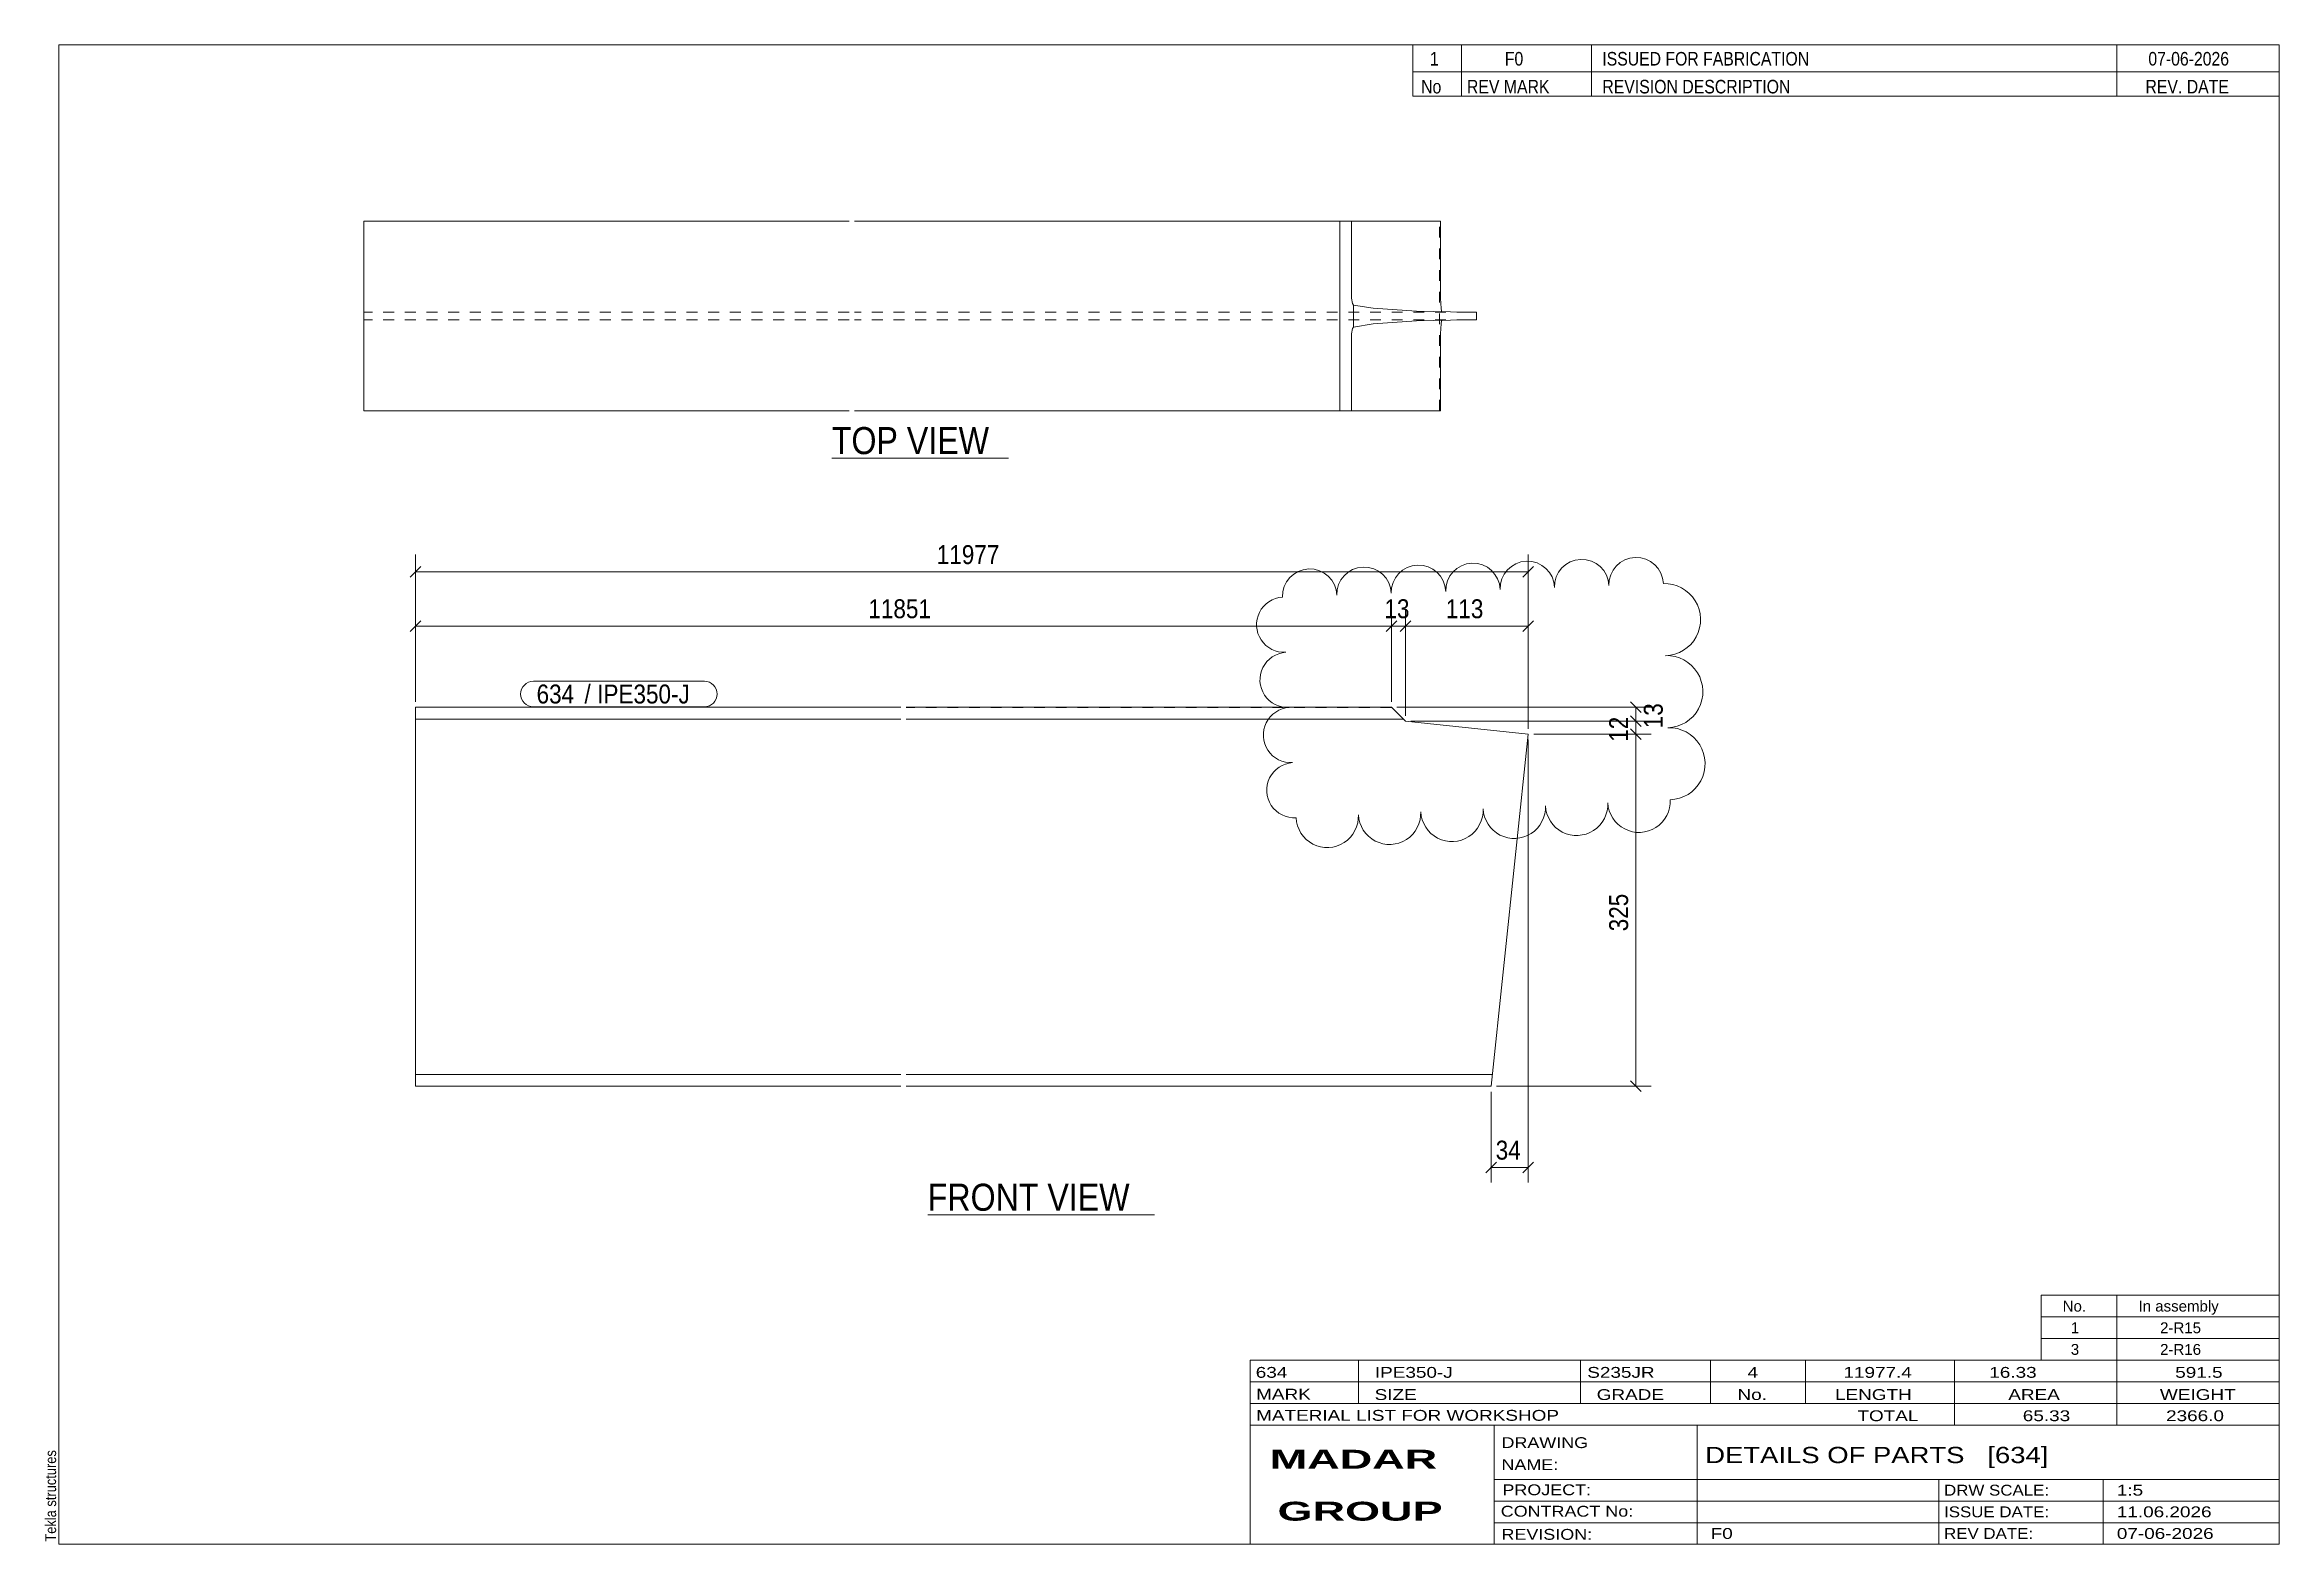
# Model space of a CAD drawing. Header units: millimetres. Extents: x 2 to 415, y 5 to 282.
import ezdxf

# ---------------------------------------------------------------- set-up
doc = ezdxf.new("R2010")
doc.units = ezdxf.units.MM
doc.linetypes.add('XKITLINE00', pattern=[0])
doc.linetypes.add('XKITLINE02', pattern=[4, 2, -2])
for name, color, linetype, lineweight in [('Dimensions', 7, 'Continuous', 0), ('DrawingSheet', 5, 'Continuous', 0), ('GraphicObject', 6, 'Continuous', 0), ('OtherObjectType', 7, 'Continuous', 0), ('Part', 2, 'Continuous', 0), ('PartMark', 7, 'Continuous', 0)]:
    doc.layers.add(name, color=color, linetype=linetype, lineweight=lineweight)
doc.styles.add('ARIAL', font='ARIAL.TTF')
doc.styles.add('ARIAL_BOLD', font='ARIALBD.TTF')
doc.styles.add('ARIAL_NARROW', font='ARIALN.TTF')

# ---------------------------------------------------------------- blocks, each defined once
blk = doc.blocks.new('*A1')
at = {"layer": 'Part', "color": 2, "linetype": 'XKITLINE00', "lineweight": 0}
for p, q in [((70.87, 159.61), (160.47, 159.61)), ((70.87, 159.61), (70.87, 89.61)), ((160.47, 157.41), (70.87, 157.41)), ((161.47, 159.61), (251.07, 159.61)), ((253.27, 157.41), (161.47, 157.41)), ((253.27, 157.41), (251.07, 159.61)), ((253.65, 157.03), (253.27, 157.41)), ((276.33, 154.64), (253.65, 157.03)), ((276.33, 154.64), (269.47, 89.61)), ((160.47, 91.81), (70.87, 91.81)), ((269.71, 91.81), (161.47, 91.81)), ((160.47, 89.61), (70.87, 89.61)), ((269.47, 89.61), (161.47, 89.61))]:
    blk.add_line(p, q, dxfattribs=at)
at = {"layer": 'Part', "color": 7, "linetype": 'XKITLINE02', "lineweight": 0}
for p, q in [((160.47, 159.61), (70.87, 159.61)), ((251.07, 159.6), (161.47, 159.6)), ((251.07, 159.61), (251.07, 159.6)), ((253.27, 157.41), (251.07, 159.6))]:
    blk.add_line(p, q, dxfattribs=at)
blk = doc.blocks.new('*A2')
at = {"layer": 'Part', "color": 2, "linetype": 'XKITLINE00', "lineweight": 0}
for p, q in [((61.31, 249.37), (150.91, 249.37)), ((61.31, 249.37), (61.31, 214.37)), ((151.91, 249.37), (260.14, 249.37)), ((241.51, 214.37), (241.51, 249.37)), ((243.7, 235.17), (243.7, 249.37)), ((260.14, 249.37), (260.14, 235.17)), ((243.9, 234.18), (243.7, 235.17)), ((244.08, 233.91), (243.9, 234.18)), ((244.08, 229.84), (244.08, 233.91)), ((247.7, 233.34), (244.08, 233.91)), ((255.7, 232.77), (247.7, 233.34)), ((265.13, 232.57), (255.7, 232.77)), ((255.7, 230.98), (265.13, 231.17)), ((260.14, 235.17), (260.16, 234.18)), ((260.16, 234.18), (260.22, 233.34)), ((260.22, 233.34), (260.31, 232.77)), ((260.36, 232.67), (260.31, 232.77)), ((260.31, 230.98), (260.36, 231.07)), ((266.77, 232.57), (265.13, 232.57)), ((266.77, 231.17), (265.13, 231.17)), ((266.77, 231.17), (266.77, 232.57)), ((243.7, 228.57), (243.9, 229.57)), ((243.7, 214.37), (243.7, 228.57)), ((243.9, 229.57), (244.08, 229.84)), ((244.08, 229.84), (247.7, 230.41)), ((247.7, 230.41), (255.7, 230.98)), ((260.16, 229.57), (260.14, 228.57)), ((260.14, 228.57), (260.14, 214.37)), ((260.22, 230.41), (260.16, 229.57)), ((260.31, 230.98), (260.22, 230.41)), ((150.91, 214.37), (61.31, 214.37)), ((243.7, 214.37), (151.91, 214.37)), ((260.14, 214.37), (243.7, 214.37))]:
    blk.add_line(p, q, dxfattribs=at)
at = {"layer": 'Part', "color": 7, "linetype": 'XKITLINE02', "lineweight": 0}
for p, q in [((259.91, 214.37), (259.91, 249.37)), ((150.91, 232.57), (61.31, 232.57)), ((150.91, 231.17), (61.31, 231.17)), ((265.13, 232.57), (151.91, 232.57)), ((265.13, 231.17), (151.91, 231.17)), ((260.41, 232.57), (260.36, 232.67)), ((260.36, 231.07), (260.41, 231.17)), ((260.14, 214.37), (259.91, 214.37))]:
    blk.add_line(p, q, dxfattribs=at)
blk = doc.blocks.new('*A3')
at = {"layer": 'GraphicObject', "color": 3, "linetype": 'XKITLINE00', "lineweight": 0}
for centre, radius, start, end in [((256.06, 180.84), 5.03, 2.032, 182.032), ((266.11, 181.2), 5.03, 2.032, 182.032), ((276.16, 181.56), 5.03, 2.032, 182.032), ((286.2, 181.91), 5.03, 2.032, 182.032), ((296.25, 182.27), 5.03, 2.032, 182.032), ((235.97, 180.13), 5.03, 2.032, 182.032), ((246.01, 180.49), 5.03, 2.032, 182.032), ((301.48, 175.79), 6.66, 271.7911, 91.7911), ((231.26, 174.86), 5.1, 93.5058, 273.5058), ((231.88, 164.67), 5.1, 93.5058, 273.5058), ((301.9, 162.49), 6.66, 271.7911, 91.7911), ((232.5, 154.48), 5.1, 93.5058, 273.5058), ((302.32, 149.18), 6.66, 271.7911, 91.7911), ((233.13, 144.29), 5.1, 93.5058, 273.5058), ((250.71, 140.03), 5.76, 182.7573, 2.7573), ((262.23, 140.58), 5.76, 182.7573, 2.7573), ((273.74, 141.14), 5.76, 182.7573, 2.7573), ((285.25, 141.69), 5.76, 182.7573, 2.7573), ((296.77, 142.25), 5.76, 182.7573, 2.7573), ((239.2, 139.47), 5.76, 182.7573, 2.7573)]:
    blk.add_arc(centre, radius, start, end, dxfattribs=at)
blk = doc.blocks.new('*A4')
at = {"layer": 'DrawingSheet', "color": 5, "linetype": 'XKITLINE00', "lineweight": 0}
for p, q in [((415, 282), (5, 282)), ((5, 282), (5, 5)), ((415, 5), (415, 282)), ((5, 5), (415, 5))]:
    blk.add_line(p, q, dxfattribs=at)
at = {"layer": 'DrawingSheet', "color": 5, "style": 'ARIAL', "width": 0.85}
blk.add_text('Tekla structures', height=2, rotation=90, dxfattribs=at).set_placement((4.5, 5.5))
blk = doc.blocks.new('*A5')
at = {"layer": 'OtherObjectType', "color": 7, "linetype": 'XKITLINE00', "lineweight": 0}
for p, q in [((371, 51), (415, 51)), ((371, 47), (371, 51)), ((385, 47), (385, 51)), ((415, 47), (415, 51)), ((371, 47), (415, 47)), ((371, 43), (371, 47)), ((385, 43), (385, 47)), ((415, 43), (415, 47)), ((371, 43), (415, 43)), ((371, 39), (371, 43)), ((385, 39), (385, 43)), ((415, 39), (415, 43)), ((371, 39), (415, 39))]:
    blk.add_line(p, q, dxfattribs=at)
at = {"layer": 'OtherObjectType', "color": 7, "style": 'ARIAL_NARROW', "width": 1.211571}
for s, p in [('No.', (375, 48)), ('In assembly', (389, 48)), ('1', (376.5, 44)), ('2-R15', (392.99, 44)), ('3', (376.5, 40)), ('2-R16', (392.99, 40))]:
    blk.add_text(s, height=2, dxfattribs=at).set_placement(p)
blk = doc.blocks.new('*A6')
at = {"layer": 'OtherObjectType', "color": 7, "linetype": 'XKITLINE00', "lineweight": 0}
for p, q in [((255, 282), (415, 282)), ((415, 282), (255, 282)), ((255, 282), (255, 277)), ((264, 282), (264, 277)), ((288, 282), (288, 277)), ((385, 282), (385, 277)), ((415, 282), (415, 277)), ((255, 277), (415, 277)), ((255, 277), (255, 272.5)), ((255, 277), (415, 277)), ((264, 277), (264, 272.5)), ((288, 277), (288, 272.5)), ((385, 277), (385, 272.5)), ((415, 277), (415, 272.5)), ((415, 272.5), (255, 272.5))]:
    blk.add_line(p, q, dxfattribs=at)
at = {"layer": 'OtherObjectType', "color": 7, "style": 'ARIAL_NARROW'}
for s, width, p in [('1', 1.017001, (258.16, 278.15)), ('F0', 1.017001, (272, 278.15)), ('ISSUED FOR FABRICATION', 1.017001, (290, 278.15)), ('07-06-2026', 1.017001, (390.82, 278.15)), ('No', 1.02, (256.54, 273)), ('REV MARK', 1.02, (265, 273)), ('REVISION DESCRIPTION', 1.02, (290, 273)), ('REV. DATE', 1.02, (390.28, 273))]:
    blk.add_text(s, height=2.5, dxfattribs=dict(at, width=width)).set_placement(p)
blk = doc.blocks.new('*A7')
at = {"layer": 'OtherObjectType', "color": 7, "linetype": 'XKITLINE00', "lineweight": 0}
for p, q in [((225, 39), (415, 39)), ((225, 39), (225, 35)), ((225, 39), (415, 39)), ((245, 35), (245, 39)), ((286, 35), (286, 39)), ((310, 35), (310, 39)), ((327.5, 35), (327.5, 39)), ((355, 35), (355, 39)), ((385, 35), (385, 39)), ((415, 35), (415, 39)), ((225, 35), (415, 35)), ((225, 35), (225, 5)), ((225, 35), (415, 35)), ((245, 31), (245, 35)), ((286, 31), (286, 35)), ((310, 31), (310, 35)), ((327.5, 31), (327.5, 35)), ((355, 31), (355, 35)), ((385, 31), (385, 35)), ((415, 31), (415, 35)), ((225, 31), (415, 31)), ((355, 27), (355, 31)), ((385, 27), (385, 31)), ((415, 27), (415, 31)), ((225, 27), (415, 27)), ((270, 21), (270, 27)), ((307.5, 17), (307.5, 27)), ((415, 21), (415, 27)), ((270, 21), (270, 5)), ((415, 17), (415, 21)), ((270, 17), (415, 17)), ((307.5, 5), (307.5, 17)), ((352.16, 13), (352.16, 17)), ((382.5, 5), (382.5, 17)), ((415, 13), (415, 17)), ((270, 13), (415, 13)), ((352.16, 5), (352.16, 13)), ((415, 9), (415, 13)), ((270, 9), (415, 9)), ((415, 5), (415, 9)), ((225, 5), (415, 5)), ((262.5, 5), (415, 5))]:
    blk.add_line(p, q, dxfattribs=at)
at = {"layer": 'OtherObjectType', "color": 7, "style": 'ARIAL_NARROW'}
for s, height, width, p in [('634', 2, 1.525501, (226.01, 35.76)), ('IPE350-J', 2, 1.525501, (248, 35.76)), ('S235JR', 2, 1.525501, (287.22, 35.76)), ('4', 2, 1.525501, (316.82, 35.76)), ('11977.4', 2, 1.525501, (334.52, 35.76)), ('16.33', 2, 1.525501, (361.45, 35.76)), ('591.5', 2, 1.525501, (395.78, 35.76)), ('MARK', 2, 1.525501, (226.08, 31.73)), ('SIZE', 2, 1.525501, (247.96, 31.66)), ('GRADE', 2, 1.525501, (288.96, 31.66)), ('No.', 2, 1.525501, (314.96, 31.66)), ('LENGTH', 2, 1.525501, (332.96, 31.66)), ('AREA', 2, 1.525501, (364.96, 31.66)), ('WEIGHT', 2, 1.525501, (392.96, 31.66)), ('MATERIAL LIST FOR WORKSHOP', 2, 1.525501, (226.08, 27.82)), ('TOTAL', 2, 1.525501, (337.1, 27.75)), ('65.33', 2, 1.525501, (367.64, 27.75)), ('2366.0', 2, 1.525501, (394.09, 27.75)), ('DRAWING', 2, 1.445, (271.38, 22.78)), ('NAME:', 2, 1.445, (271.38, 18.72)), ('DETAILS OF PARTS   [634]', 3, 1.474651, (309, 20)), ('PROJECT:', 2, 1.445, (271.55, 14.07)), ('DRW SCALE:', 2, 1.36, (353.1, 14)), ('1:5', 2, 1.525501, (385, 14)), ('CONTRACT No:', 2, 1.445, (271.25, 10.11)), ('ISSUE DATE:', 2, 1.36, (353.1, 10)), ('11.06.2026', 2, 1.525501, (385, 10)), ('REVISION:', 2, 1.445, (271.38, 5.84)), ('F0', 2, 1.525501, (310, 6)), ('REV DATE:', 2, 1.36, (353.1, 6)), ('07-06-2026', 2, 1.525501, (385, 6))]:
    blk.add_text(s, height=height, dxfattribs=dict(at, width=width)).set_placement(p)
at = {"layer": 'OtherObjectType', "color": 1, "style": 'ARIAL_BOLD', "width": 1.7}
for s, p in [('MADAR ', (228.58, 18.97)), ('GROUP', (230.03, 9.37))]:
    blk.add_text(s, height=3.5, dxfattribs=at).set_placement(p)
blk = doc.blocks.new('*A8')
at = {"layer": 'Dimensions', "color": 7, "linetype": 'XKITLINE00', "lineweight": 0}
for p, q in [((277.33, 154.64), (299.01, 154.64)), ((295.22, 155.63), (297.2, 153.65)), ((296.21, 89.61), (296.21, 154.64)), ((270.47, 89.61), (299.01, 89.61)), ((295.22, 90.6), (297.2, 88.62))]:
    blk.add_line(p, q, dxfattribs=at)
at = {"layer": 'Dimensions', "color": 3}
for p in [(296.21, 154.64), (296.21, 89.61)]:
    blk.add_point(p, dxfattribs=at)
at = {"layer": 'Dimensions', "color": 3, "style": 'ARIAL', "width": 0.85}
blk.add_text('325', height=3.5, rotation=90.0002, dxfattribs=at).set_placement((294.76, 118.23))
blk = doc.blocks.new('*A9')
at = {"layer": 'Dimensions', "color": 7, "linetype": 'XKITLINE00', "lineweight": 0}
for p, q in [((254.65, 157.03), (299.01, 157.03)), ((295.22, 158.02), (297.2, 156.04)), ((296.21, 154.64), (296.21, 157.03)), ((277.33, 154.64), (299.01, 154.64)), ((295.22, 155.63), (297.2, 153.65))]:
    blk.add_line(p, q, dxfattribs=at)
at = {"layer": 'Dimensions', "color": 3}
for p in [(296.21, 157.03), (296.21, 154.64)]:
    blk.add_point(p, dxfattribs=at)
at = {"layer": 'Dimensions', "color": 3, "style": 'ARIAL', "width": 0.85}
blk.add_text('12', height=3.5, rotation=90.0002, dxfattribs=at).set_placement((294.76, 153.24))
blk = doc.blocks.new('*A10')
at = {"layer": 'Dimensions', "color": 7, "linetype": 'XKITLINE00', "lineweight": 0}
for p, q in [((252.07, 159.61), (299.41, 159.61)), ((254.65, 157.03), (299.41, 157.03)), ((295.22, 160.6), (297.2, 158.62)), ((295.22, 158.02), (297.2, 156.04)), ((296.21, 157.03), (296.21, 159.61))]:
    blk.add_line(p, q, dxfattribs=at)
at = {"layer": 'Dimensions', "color": 3}
for p in [(296.21, 159.61), (296.21, 157.03)]:
    blk.add_point(p, dxfattribs=at)
at = {"layer": 'Dimensions', "color": 3, "style": 'ARIAL', "width": 0.85}
blk.add_text('13', height=3.5, rotation=90.0002, dxfattribs=at).set_placement((301.16, 155.73))
blk = doc.blocks.new('*A11')
at = {"layer": 'Dimensions', "color": 7, "linetype": 'XKITLINE00', "lineweight": 0}
for p, q in [((70.87, 160.61), (70.87, 187.81)), ((276.33, 155.64), (276.33, 187.81)), ((71.86, 185.6), (69.88, 183.62)), ((70.87, 184.61), (276.33, 184.61)), ((277.32, 185.6), (275.34, 183.62))]:
    blk.add_line(p, q, dxfattribs=at)
at = {"layer": 'Dimensions', "color": 3}
for p in [(70.87, 184.61), (276.33, 184.61)]:
    blk.add_point(p, dxfattribs=at)
at = {"layer": 'Dimensions', "color": 3, "style": 'ARIAL', "width": 0.85}
blk.add_text('11977', height=3.5, dxfattribs=at).set_placement((167.11, 186.06))
blk = doc.blocks.new('*A12')
at = {"layer": 'Dimensions', "color": 7, "linetype": 'XKITLINE00', "lineweight": 0}
for p, q in [((276.33, 153.64), (276.33, 71.81)), ((269.47, 88.61), (269.47, 71.81)), ((270.46, 75.6), (268.48, 73.62)), ((269.47, 74.61), (276.33, 74.61)), ((277.32, 75.6), (275.34, 73.62))]:
    blk.add_line(p, q, dxfattribs=at)
at = {"layer": 'Dimensions', "color": 3}
for p in [(269.47, 74.61), (276.33, 74.61)]:
    blk.add_point(p, dxfattribs=at)
at = {"layer": 'Dimensions', "color": 3, "style": 'ARIAL', "width": 0.85}
blk.add_text('34', height=3.5, dxfattribs=at).set_placement((270.31, 76.06))
blk = doc.blocks.new('*A13')
at = {"layer": 'Dimensions', "color": 7, "linetype": 'XKITLINE00', "lineweight": 0}
for p, q in [((70.87, 160.61), (70.87, 177.81)), ((251.07, 160.61), (251.07, 177.81)), ((71.86, 175.6), (69.88, 173.62)), ((70.87, 174.61), (251.07, 174.61)), ((252.06, 175.6), (250.08, 173.62))]:
    blk.add_line(p, q, dxfattribs=at)
at = {"layer": 'Dimensions', "color": 3}
for p in [(70.87, 174.61), (251.07, 174.61)]:
    blk.add_point(p, dxfattribs=at)
at = {"layer": 'Dimensions', "color": 3, "style": 'ARIAL', "width": 0.85}
blk.add_text('11851', height=3.5, dxfattribs=at).set_placement((154.48, 176.06))
blk = doc.blocks.new('*A14')
at = {"layer": 'Dimensions', "color": 7, "linetype": 'XKITLINE00', "lineweight": 0}
for p, q in [((251.07, 160.61), (251.07, 177.81)), ((253.65, 158.03), (253.65, 177.81)), ((252.06, 175.6), (250.08, 173.62)), ((251.07, 174.61), (253.65, 174.61)), ((254.64, 175.6), (252.66, 173.62))]:
    blk.add_line(p, q, dxfattribs=at)
at = {"layer": 'Dimensions', "color": 3}
for p in [(251.07, 174.61), (253.65, 174.61)]:
    blk.add_point(p, dxfattribs=at)
at = {"layer": 'Dimensions', "color": 3, "style": 'ARIAL', "width": 0.85}
blk.add_text('13', height=3.5, dxfattribs=at).set_placement((249.77, 176.06))
blk = doc.blocks.new('*A15')
at = {"layer": 'Dimensions', "color": 7, "linetype": 'XKITLINE00', "lineweight": 0}
for p, q in [((253.65, 158.03), (253.65, 177.81)), ((276.33, 155.64), (276.33, 177.81)), ((254.64, 175.6), (252.66, 173.62)), ((253.65, 174.61), (276.33, 174.61)), ((277.32, 175.6), (275.34, 173.62))]:
    blk.add_line(p, q, dxfattribs=at)
at = {"layer": 'Dimensions', "color": 3}
for p in [(253.65, 174.61), (276.33, 174.61)]:
    blk.add_point(p, dxfattribs=at)
at = {"layer": 'Dimensions', "color": 3, "style": 'ARIAL', "width": 0.85}
blk.add_text('113', height=3.5, dxfattribs=at).set_placement((261.1, 176.06))
blk = doc.blocks.new('*A16')
at = {"layer": 'PartMark', "color": 7, "linetype": 'XKITLINE00', "lineweight": 0}
for p, q in [((92.62, 164.41), (124.21, 164.41)), ((92.62, 159.71), (124.21, 159.71))]:
    blk.add_line(p, q, dxfattribs=at)
for centre, start, end in [((92.62, 162.06), 90, 270), ((124.21, 162.06), 270, 90)]:
    blk.add_arc(centre, 2.35, start, end, dxfattribs=at)
at = {"layer": 'PartMark', "color": 1, "style": 'ARIAL', "width": 0.85}
blk.add_text('634', height=3.5, dxfattribs=at).set_placement((93.22, 160.31))
at = {"layer": 'PartMark', "color": 3, "style": 'ARIAL', "width": 0.85}
for s, p in [('/', (102.06, 160.31)), ('IPE350-J', (104.41, 160.31))]:
    blk.add_text(s, height=3.5, dxfattribs=at).set_placement(p)
blk = doc.blocks.new('*A17')
at = {"layer": 'OtherObjectType', "color": 7, "linetype": 'XKITLINE00', "lineweight": 0}
blk.add_line((165.44, 65.86), (207.3, 65.86), dxfattribs=at)
at = {"layer": 'OtherObjectType', "color": 3, "style": 'ARIAL', "width": 0.85}
blk.add_text('FRONT VIEW', height=5, dxfattribs=at).set_placement((165.44, 66.61))
blk = doc.blocks.new('*A18')
at = {"layer": 'OtherObjectType', "color": 7, "linetype": 'XKITLINE00', "lineweight": 0}
blk.add_line((147.73, 205.62), (180.34, 205.62), dxfattribs=at)
at = {"layer": 'OtherObjectType', "color": 3, "style": 'ARIAL', "width": 0.85}
blk.add_text('TOP VIEW', height=5, dxfattribs=at).set_placement((147.73, 206.37))

msp = doc.modelspace()

# ---------------------------------------------------------------- block references
at = {"lineweight": 0}
for name in ['*A4', '*A6', '*A2', '*A18', '*A11', '*A3', '*A13', '*A14', '*A15', '*A16', '*A1', '*A10', '*A9', '*A12', '*A8', '*A17', '*A5', '*A7']:
    msp.add_blockref(name, (0, 0), dxfattribs=at)

doc.saveas('drawing.dxf')
